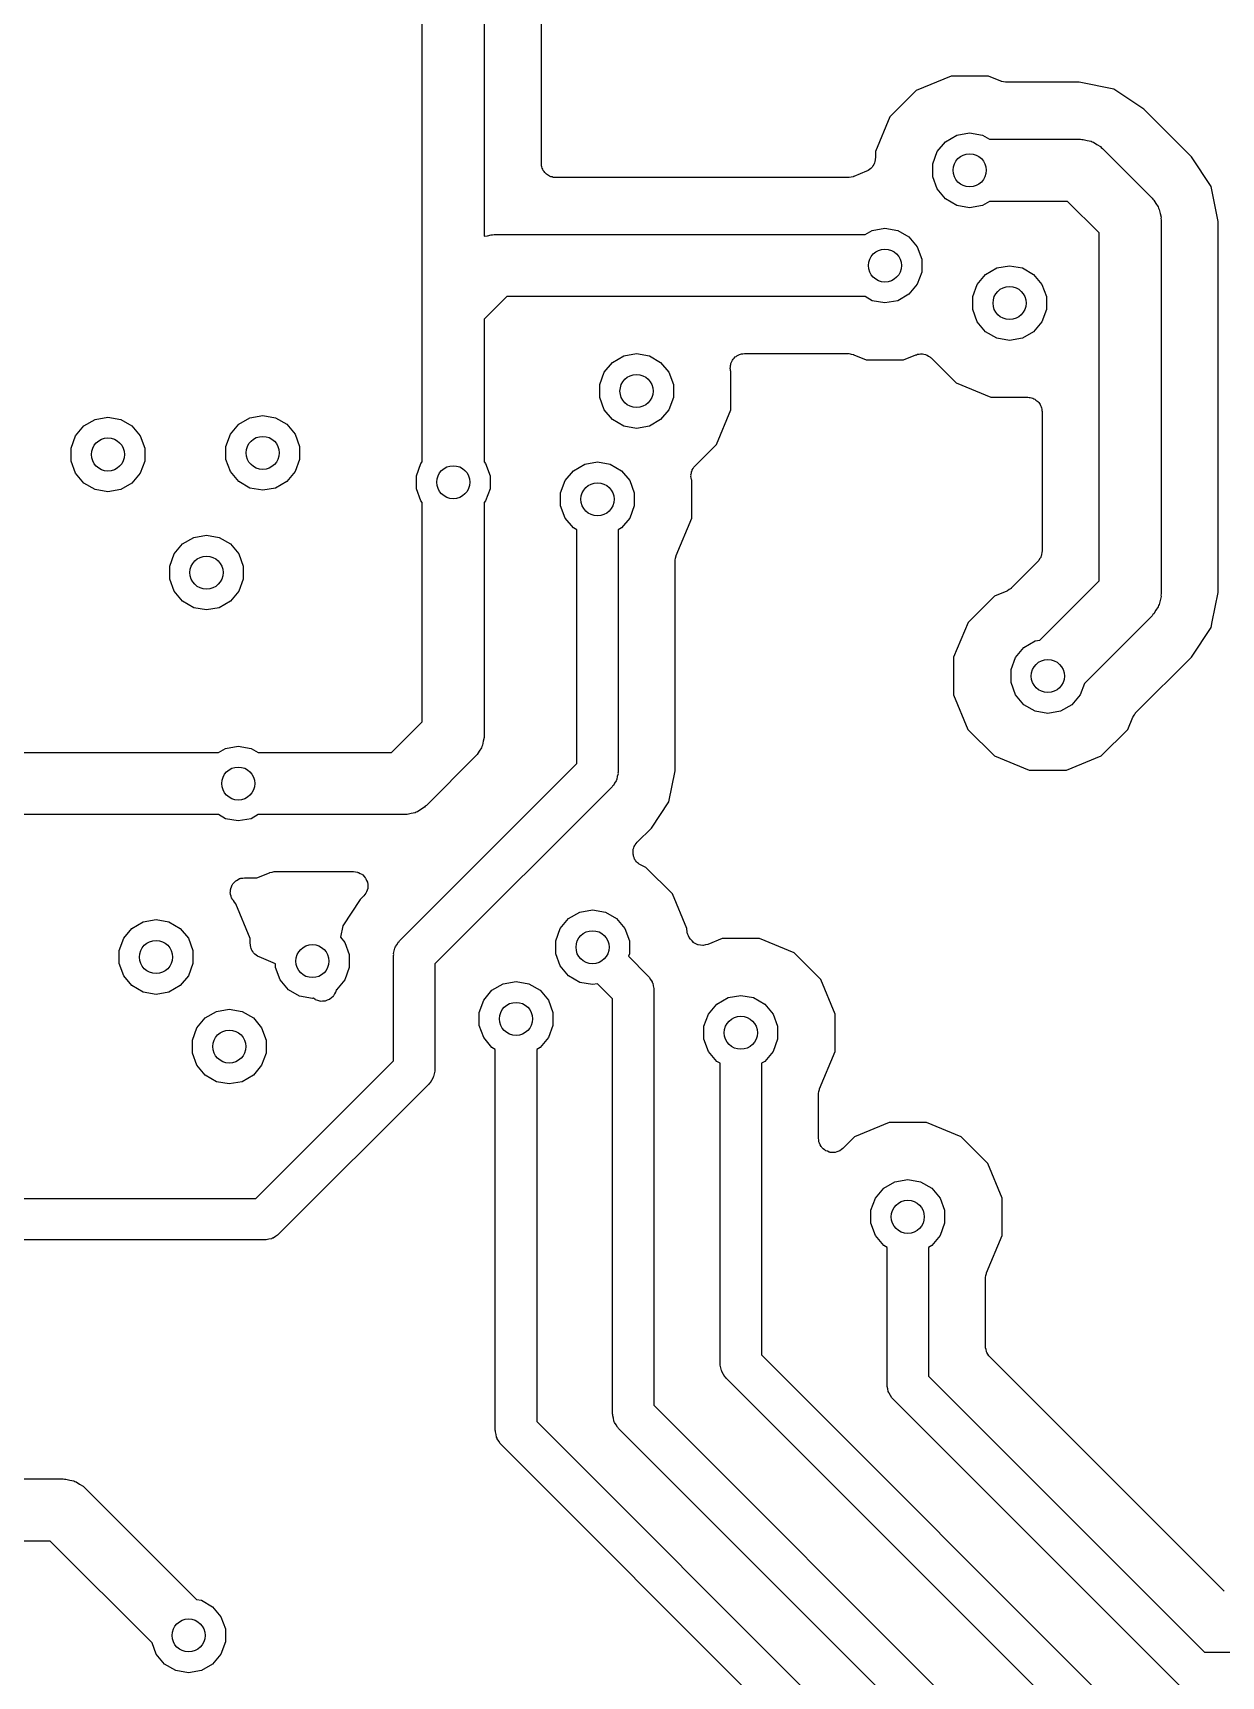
# Model space of a CAD drawing. Extents: x 91.5 to 189.2, y -112.8 to -60.5.
# Drawn here: x 133.14 to 147.73, y -102.08 to -81.9 of the extents above; entities that cross this region are included whole.
import ezdxf

# ---------------------------------------------------------------- set-up
doc = ezdxf.new("R2010")
doc.units = 0
doc.header["$MEASUREMENT"] = 0
doc.layers.add('BLACK', color=7, linetype='CONTINUOUS')

msp = doc.modelspace()

# ---------------------------------------------------------------- linework, layer by layer
at = {"layer": 'Black'}
for p, q in [((138.681, -71.18), (138.681, -83.79)), ((137.919, -83.79), (137.919, -71.3378)), ((139.381, -83.5035), (139.381, -80.4439)), ((144.411, -82.4326), (143.985, -82.6084)), ((144.871, -82.433), (144.411, -82.4326)), ((145.022, -82.4956), (144.871, -82.433)), ((145.026, -82.4964), (145.022, -82.4956)), ((145.029, -82.4984), (145.026, -82.4964)), ((145.055, -82.503), (145.029, -82.4984)), ((145.081, -82.5088), (145.055, -82.503)), ((145.085, -82.5083), (145.081, -82.5088)), ((145.089, -82.509), (145.085, -82.5083)), ((145.983, -82.509), (145.089, -82.509)), ((146.412, -82.5945), (145.983, -82.509)), ((143.985, -82.6084), (143.66, -82.9336)), ((146.777, -82.8378), (146.412, -82.5945)), ((147.362, -83.4234), (146.777, -82.8378)), ((143.66, -82.9336), (143.483, -83.3588)), ((144.483, -83.1587), (144.64, -83.1311)), ((144.64, -83.1311), (144.797, -83.1587)), ((144.243, -83.3605), (144.345, -83.2384)), ((144.345, -83.2384), (144.483, -83.1587)), ((144.797, -83.1587), (144.884, -83.209)), ((144.884, -83.209), (146, -83.209)), ((146, -83.209), (146.017, -83.2119)), ((146.017, -83.2119), (146.033, -83.2104)), ((146.033, -83.2104), (146.081, -83.2233)), ((146.081, -83.2233), (146.13, -83.232)), ((146.13, -83.232), (146.145, -83.2404)), ((146.145, -83.2404), (146.161, -83.2447)), ((146.161, -83.2447), (146.202, -83.2732)), ((146.202, -83.2732), (146.245, -83.2981)), ((146.245, -83.2981), (146.256, -83.311)), ((146.256, -83.311), (146.269, -83.3206)), ((146.269, -83.3206), (146.879, -83.9306)), ((139.384, -83.5186), (139.381, -83.5035)), ((139.384, -83.534), (139.384, -83.5186)), ((139.389, -83.5484), (139.384, -83.534)), ((143.451, -83.5353), (143.442, -83.5518)), ((143.463, -83.5201), (143.451, -83.5353)), ((143.467, -83.5091), (143.463, -83.5201)), ((143.472, -83.4991), (143.467, -83.5091)), ((143.476, -83.4802), (143.472, -83.4991)), ((143.481, -83.462), (143.476, -83.4802)), ((143.483, -83.4391), (143.481, -83.4504)), ((143.481, -83.4504), (143.481, -83.462)), ((143.483, -83.3588), (143.483, -83.4391)), ((144.188, -83.5103), (144.243, -83.3605)), ((144.188, -83.6697), (144.188, -83.5103)), ((147.606, -83.7876), (147.362, -83.4234)), ((139.392, -83.5635), (139.389, -83.5484)), ((139.399, -83.5768), (139.392, -83.5635)), ((139.405, -83.5913), (139.399, -83.5768)), ((139.414, -83.603), (139.405, -83.5913)), ((139.422, -83.6163), (139.414, -83.603)), ((139.434, -83.6262), (139.422, -83.6163)), ((139.444, -83.6379), (139.434, -83.6262)), ((139.457, -83.6456), (139.444, -83.6379)), ((139.469, -83.6555), (139.457, -83.6456)), ((139.483, -83.6607), (139.469, -83.6555)), ((139.496, -83.6684), (139.483, -83.6607)), ((139.512, -83.6711), (139.496, -83.6684)), ((139.526, -83.6763), (139.512, -83.6711)), ((139.541, -83.6763), (139.526, -83.6763)), ((139.556, -83.679), (139.541, -83.6763)), ((143.151, -83.679), (139.556, -83.679)), ((143.155, -83.6783), (143.151, -83.679)), ((143.159, -83.6788), (143.155, -83.6783)), ((143.185, -83.6731), (143.159, -83.6788)), ((143.211, -83.6684), (143.185, -83.6731)), ((143.214, -83.6665), (143.211, -83.6684)), ((143.218, -83.6657), (143.214, -83.6665)), ((143.374, -83.6011), (143.218, -83.6657)), ((143.384, -83.5949), (143.374, -83.6011)), ((143.395, -83.591), (143.384, -83.5949)), ((143.41, -83.5787), (143.395, -83.591)), ((143.426, -83.5684), (143.41, -83.5787)), ((143.433, -83.5592), (143.426, -83.5684)), ((143.442, -83.5518), (143.433, -83.5592)), ((144.243, -83.8195), (144.188, -83.6697)), ((137.919, -85.26), (137.919, -83.79)), ((138.681, -83.79), (138.681, -84.4)), ((144.345, -83.9416), (144.243, -83.8195)), ((146.879, -83.9306), (146.889, -83.9443)), ((147.691, -84.2173), (147.606, -83.7876)), ((144.483, -84.0213), (144.345, -83.9416)), ((144.64, -84.0489), (144.483, -84.0213)), ((144.797, -84.0213), (144.64, -84.0489)), ((144.884, -83.971), (144.797, -84.0213)), ((145.842, -83.971), (144.884, -83.971)), ((146.229, -84.3578), (145.842, -83.971)), ((146.889, -83.9443), (146.902, -83.9551)), ((146.902, -83.9551), (146.927, -83.9982)), ((146.927, -83.9982), (146.955, -84.039)), ((146.955, -84.039), (146.96, -84.0552)), ((146.96, -84.0552), (146.968, -84.0697)), ((146.968, -84.0697), (146.977, -84.1187)), ((146.977, -84.1187), (146.99, -84.1668)), ((143.356, -84.379), (143.443, -84.3287)), ((143.443, -84.3287), (143.6, -84.3011)), ((143.6, -84.3011), (143.757, -84.3287)), ((143.757, -84.3287), (143.895, -84.4084)), ((146.99, -84.1668), (146.988, -84.1835)), ((146.988, -84.1835), (146.991, -84.2)), ((146.991, -84.2), (146.991, -88.79)), ((147.691, -85.4039), (147.691, -84.2173)), ((138.681, -84.4), (138.719, -84.3933)), ((138.719, -84.3933), (138.767, -84.3804)), ((138.767, -84.3804), (138.783, -84.3819)), ((138.783, -84.3819), (138.8, -84.379)), ((138.8, -84.379), (143.356, -84.379)), ((143.895, -84.4084), (143.997, -84.5305)), ((143.997, -84.5305), (144.052, -84.6803)), ((146.229, -88.6322), (146.229, -84.3578)), ((144.052, -84.6803), (144.052, -84.8397)), ((144.052, -84.8397), (143.997, -84.9895)), ((144.733, -84.9905), (144.835, -84.8684)), ((144.835, -84.8684), (144.973, -84.7887)), ((144.973, -84.7887), (145.13, -84.7611)), ((145.13, -84.7611), (145.287, -84.7887)), ((145.287, -84.7887), (145.425, -84.8684)), ((145.425, -84.8684), (145.527, -84.9905)), ((138.958, -85.141), (138.681, -85.4178)), ((143.356, -85.141), (138.958, -85.141)), ((143.443, -85.1913), (143.356, -85.141)), ((143.895, -85.1116), (143.757, -85.1913)), ((143.997, -84.9895), (143.895, -85.1116)), ((144.678, -85.1403), (144.733, -84.9905)), ((144.678, -85.2997), (144.678, -85.1403)), ((145.527, -84.9905), (145.582, -85.1403)), ((145.582, -85.1403), (145.582, -85.2997)), ((137.919, -87.1709), (137.919, -85.26)), ((143.6, -85.2189), (143.443, -85.1913)), ((143.757, -85.1913), (143.6, -85.2189)), ((144.733, -85.4495), (144.678, -85.2997)), ((145.582, -85.2997), (145.527, -85.4495)), ((138.681, -85.4178), (138.681, -87.1709)), ((144.835, -85.5716), (144.733, -85.4495)), ((145.527, -85.4495), (145.425, -85.5716)), ((147.691, -88.7727), (147.691, -85.4039)), ((144.973, -85.6513), (144.835, -85.5716)), ((145.13, -85.6789), (144.973, -85.6513)), ((145.287, -85.6513), (145.13, -85.6789)), ((145.425, -85.5716), (145.287, -85.6513)), ((140.153, -86.0705), (140.255, -85.9484)), ((140.255, -85.9484), (140.393, -85.8687)), ((140.393, -85.8687), (140.55, -85.8411)), ((140.55, -85.8411), (140.707, -85.8687)), ((140.707, -85.8687), (140.845, -85.9484)), ((140.845, -85.9484), (140.947, -86.0705)), ((141.708, -85.9636), (141.716, -85.9467)), ((141.716, -85.9467), (141.723, -85.9287)), ((141.723, -85.9287), (141.73, -85.9198)), ((141.73, -85.9198), (141.736, -85.9095)), ((141.736, -85.9095), (141.75, -85.8967)), ((141.75, -85.8967), (141.762, -85.8821)), ((141.762, -85.8821), (141.772, -85.8762)), ((141.772, -85.8762), (141.781, -85.8684)), ((141.781, -85.8684), (141.798, -85.8611)), ((141.798, -85.8611), (141.815, -85.8516)), ((141.815, -85.8516), (141.826, -85.8496)), ((141.826, -85.8496), (141.837, -85.8451)), ((141.837, -85.8451), (141.856, -85.8443)), ((141.856, -85.8443), (141.875, -85.841)), ((141.875, -85.841), (143.151, -85.841)), ((143.151, -85.841), (143.155, -85.8417)), ((143.155, -85.8417), (143.159, -85.8412)), ((143.159, -85.8412), (143.185, -85.847)), ((143.185, -85.847), (143.211, -85.8516)), ((143.211, -85.8516), (143.214, -85.8536)), ((143.214, -85.8536), (143.218, -85.8544)), ((143.218, -85.8544), (143.369, -85.917)), ((143.369, -85.917), (143.829, -85.9174)), ((143.829, -85.9174), (143.977, -85.8563)), ((143.977, -85.8563), (143.988, -85.8538)), ((143.988, -85.8538), (143.999, -85.849)), ((143.999, -85.849), (144.018, -85.8473)), ((144.018, -85.8473), (144.037, -85.8432)), ((144.037, -85.8432), (144.048, -85.8447)), ((144.048, -85.8447), (144.059, -85.8437)), ((144.059, -85.8437), (144.078, -85.8487)), ((144.078, -85.8487), (144.097, -85.8512)), ((144.097, -85.8512), (144.107, -85.8565)), ((144.107, -85.8565), (144.118, -85.8595)), ((144.118, -85.8595), (144.134, -85.8705)), ((144.134, -85.8705), (144.151, -85.8794)), ((144.151, -85.8794), (144.159, -85.8879)), ((144.159, -85.8879), (144.168, -85.8945)), ((144.168, -85.8945), (144.474, -86.2005)), ((140.098, -86.2203), (140.153, -86.0705)), ((140.947, -86.0705), (141.002, -86.2203)), ((141.7, -86.024), (141.702, -86.0051)), ((141.702, -86.0354), (141.7, -86.024)), ((141.702, -85.986), (141.706, -85.9751)), ((141.702, -86.0051), (141.702, -85.986)), ((141.702, -86.047), (141.702, -86.0354)), ((141.707, -86.0618), (141.702, -86.047)), ((141.706, -85.9751), (141.708, -85.9636)), ((141.707, -86.5312), (141.707, -86.0618)), ((140.098, -86.3797), (140.098, -86.2203)), ((141.002, -86.2203), (141.002, -86.3797)), ((144.474, -86.2005), (144.899, -86.377)), ((140.153, -86.5295), (140.098, -86.3797)), ((140.255, -86.6516), (140.153, -86.5295)), ((140.947, -86.5295), (140.845, -86.6516)), ((141.002, -86.3797), (140.947, -86.5295)), ((141.53, -86.9564), (141.707, -86.5312)), ((144.899, -86.377), (145.354, -86.3774)), ((145.354, -86.3774), (145.369, -86.3801)), ((145.369, -86.3801), (145.384, -86.3801)), ((145.384, -86.3801), (145.398, -86.3853)), ((145.398, -86.3853), (145.414, -86.388)), ((145.414, -86.388), (145.427, -86.3957)), ((145.427, -86.3957), (145.441, -86.4009)), ((145.441, -86.4009), (145.453, -86.4108)), ((145.453, -86.4108), (145.466, -86.4186)), ((145.466, -86.4186), (145.476, -86.4303)), ((145.476, -86.4303), (145.488, -86.4401)), ((145.488, -86.4401), (145.496, -86.4535)), ((145.496, -86.4535), (145.506, -86.4653)), ((145.506, -86.4653), (145.511, -86.4796)), ((145.511, -86.4796), (145.518, -86.4929)), ((145.518, -86.4929), (145.521, -86.5081)), ((145.521, -86.5081), (145.526, -86.5226)), ((145.526, -86.5226), (145.526, -86.5378)), ((145.526, -86.5378), (145.529, -86.5529)), ((145.529, -86.5529), (145.529, -88.2695)), ((133.663, -86.8505), (133.765, -86.7284)), ((133.765, -86.7284), (133.903, -86.6487)), ((133.903, -86.6487), (134.06, -86.6211)), ((134.06, -86.6211), (134.217, -86.6487)), ((134.217, -86.6487), (134.355, -86.7284)), ((134.355, -86.7284), (134.457, -86.8505)), ((135.563, -86.8305), (135.665, -86.7084)), ((135.665, -86.7084), (135.803, -86.6287)), ((135.803, -86.6287), (135.96, -86.6011)), ((135.96, -86.6011), (136.117, -86.6287)), ((136.117, -86.6287), (136.255, -86.7084)), ((136.255, -86.7084), (136.357, -86.8305)), ((140.393, -86.7313), (140.255, -86.6516)), ((140.55, -86.7589), (140.393, -86.7313)), ((140.707, -86.7313), (140.55, -86.7589)), ((140.845, -86.6516), (140.707, -86.7313)), ((133.608, -87.0003), (133.663, -86.8505)), ((134.457, -86.8505), (134.512, -87.0003)), ((135.508, -86.9803), (135.563, -86.8305)), ((136.357, -86.8305), (136.412, -86.9803)), ((141.269, -87.2175), (141.53, -86.9564)), ((133.608, -87.1597), (133.608, -87.0003)), ((133.663, -87.3095), (133.608, -87.1597)), ((134.512, -87.1597), (134.457, -87.3095)), ((134.512, -87.0003), (134.512, -87.1597)), ((135.508, -87.1397), (135.508, -86.9803)), ((135.563, -87.2895), (135.508, -87.1397)), ((136.412, -87.1397), (136.357, -87.2895)), ((136.412, -86.9803), (136.412, -87.1397)), ((133.765, -87.4316), (133.663, -87.3095)), ((134.457, -87.3095), (134.355, -87.4316)), ((135.665, -87.4116), (135.563, -87.2895)), ((136.357, -87.2895), (136.255, -87.4116)), ((137.848, -87.3403), (137.903, -87.1905)), ((137.848, -87.4997), (137.848, -87.3403)), ((137.903, -87.1905), (137.919, -87.1709)), ((138.681, -87.1709), (138.697, -87.1905)), ((138.697, -87.1905), (138.752, -87.3403)), ((138.752, -87.3403), (138.752, -87.4997)), ((139.673, -87.4005), (139.775, -87.2784)), ((139.775, -87.2784), (139.913, -87.1987)), ((139.913, -87.1987), (140.07, -87.1711)), ((140.07, -87.1711), (140.227, -87.1987)), ((140.227, -87.1987), (140.365, -87.2784)), ((140.365, -87.2784), (140.467, -87.4005)), ((141.218, -87.3262), (141.223, -87.3078)), ((141.219, -87.3377), (141.218, -87.3262)), ((141.218, -87.3492), (141.219, -87.3377)), ((141.222, -87.3679), (141.218, -87.3492)), ((141.223, -87.387), (141.222, -87.3679)), ((141.223, -87.3078), (141.226, -87.2888)), ((141.226, -87.2888), (141.231, -87.2785)), ((141.231, -87.2785), (141.234, -87.2674)), ((141.234, -87.2674), (141.245, -87.2517)), ((141.245, -87.2517), (141.254, -87.2347)), ((141.254, -87.2347), (141.262, -87.2269)), ((141.262, -87.2269), (141.269, -87.2175)), ((133.903, -87.5113), (133.765, -87.4316)), ((134.06, -87.5389), (133.903, -87.5113)), ((134.217, -87.5113), (134.06, -87.5389)), ((134.355, -87.4316), (134.217, -87.5113)), ((135.803, -87.4913), (135.665, -87.4116)), ((135.96, -87.5189), (135.803, -87.4913)), ((136.117, -87.4913), (135.96, -87.5189)), ((136.255, -87.4116), (136.117, -87.4913)), ((137.903, -87.6495), (137.848, -87.4997)), ((138.752, -87.4997), (138.697, -87.6495)), ((139.618, -87.5503), (139.673, -87.4005)), ((139.618, -87.7097), (139.618, -87.5503)), ((140.467, -87.4005), (140.522, -87.5503)), ((140.522, -87.5503), (140.522, -87.7097)), ((141.227, -87.3958), (141.223, -87.387)), ((141.227, -87.8612), (141.227, -87.3958)), ((137.919, -87.6691), (137.903, -87.6495)), ((137.919, -90.3622), (137.919, -87.6691)), ((138.697, -87.6495), (138.681, -87.6691)), ((138.681, -87.6691), (138.681, -90.52)), ((139.673, -87.8595), (139.618, -87.7097)), ((140.522, -87.7097), (140.467, -87.8595)), ((139.775, -87.9816), (139.673, -87.8595)), ((140.467, -87.8595), (140.365, -87.9816)), ((141.037, -88.3178), (141.227, -87.8612)), ((134.975, -88.1784), (135.113, -88.0987)), ((135.113, -88.0987), (135.27, -88.0711)), ((135.27, -88.0711), (135.427, -88.0987)), ((135.427, -88.0987), (135.565, -88.1784)), ((139.816, -88.0052), (139.775, -87.9816)), ((139.816, -90.8748), (139.816, -88.0052)), ((140.365, -87.9816), (140.324, -88.0052)), ((140.324, -88.0052), (140.324, -90.98)), ((134.818, -88.4503), (134.873, -88.3005)), ((134.873, -88.3005), (134.975, -88.1784)), ((135.565, -88.1784), (135.667, -88.3005)), ((135.667, -88.3005), (135.722, -88.4503)), ((141.024, -88.3772), (141.03, -88.3513)), ((141.025, -88.3812), (141.024, -88.3772)), ((141.03, -88.3513), (141.035, -88.325)), ((141.035, -88.325), (141.037, -88.3216)), ((141.037, -88.3216), (141.037, -88.3178)), ((145.499, -88.3625), (145.488, -88.3824)), ((145.513, -88.3437), (145.499, -88.3625)), ((145.515, -88.3363), (145.513, -88.3437)), ((145.518, -88.3296), (145.515, -88.3363)), ((145.522, -88.307), (145.518, -88.3296)), ((145.528, -88.2848), (145.522, -88.307)), ((145.529, -88.2695), (145.528, -88.2771)), ((145.528, -88.2771), (145.528, -88.2848)), ((134.818, -88.6097), (134.818, -88.4503)), ((135.722, -88.4503), (135.722, -88.6097)), ((141.024, -88.3851), (141.025, -88.3812)), ((141.024, -90.9627), (141.024, -88.3851)), ((145.478, -88.3936), (145.153, -88.718)), ((145.482, -88.3873), (145.478, -88.3936)), ((145.488, -88.3824), (145.482, -88.3873)), ((134.873, -88.7595), (134.818, -88.6097)), ((134.975, -88.8816), (134.873, -88.7595)), ((135.667, -88.7595), (135.565, -88.8816)), ((135.722, -88.6097), (135.667, -88.7595)), ((145.096, -88.7561), (144.945, -88.8184)), ((145.1, -88.754), (145.096, -88.7561)), ((145.103, -88.7529), (145.1, -88.754)), ((145.125, -88.7377), (145.103, -88.7529)), ((145.148, -88.7234), (145.125, -88.7377)), ((145.15, -88.7202), (145.148, -88.7234)), ((145.153, -88.718), (145.15, -88.7202)), ((145.503, -89.3582), (146.229, -88.6322)), ((147.619, -89.1328), (147.691, -88.7727)), ((135.113, -88.9613), (134.975, -88.8816)), ((135.27, -88.9889), (135.113, -88.9613)), ((135.427, -88.9613), (135.27, -88.9889)), ((135.565, -88.8816), (135.427, -88.9613)), ((144.945, -88.8184), (144.62, -89.1436)), ((146.955, -88.951), (146.927, -88.9918)), ((146.96, -88.9348), (146.955, -88.951)), ((146.968, -88.9203), (146.96, -88.9348)), ((146.977, -88.8713), (146.968, -88.9203)), ((146.99, -88.8232), (146.977, -88.8713)), ((146.991, -88.79), (146.988, -88.8065)), ((146.988, -88.8065), (146.99, -88.8232)), ((144.62, -89.1436), (144.443, -89.5688)), ((146.879, -89.0594), (146.048, -89.8909)), ((146.889, -89.0457), (146.879, -89.0594)), ((146.902, -89.0349), (146.889, -89.0457)), ((146.927, -88.9918), (146.902, -89.0349)), ((147.606, -89.2024), (147.619, -89.1328)), ((147.619, -89.1328), (147.619, -89.1328)), ((145.305, -89.4484), (145.443, -89.3687)), ((145.443, -89.3687), (145.503, -89.3582)), ((147.362, -89.5666), (147.606, -89.2024)), ((144.443, -89.5688), (144.443, -90.0292)), ((145.148, -89.7203), (145.203, -89.5705)), ((145.203, -89.5705), (145.305, -89.4484)), ((146.682, -90.247), (147.362, -89.5666)), ((145.148, -89.8797), (145.148, -89.7203)), ((145.203, -90.0295), (145.148, -89.8797)), ((146.048, -89.8909), (145.997, -90.0295)), ((144.443, -90.0292), (144.618, -90.4546)), ((145.305, -90.1516), (145.203, -90.0295)), ((145.443, -90.2313), (145.305, -90.1516)), ((145.895, -90.1516), (145.757, -90.2313)), ((145.997, -90.0295), (145.895, -90.1516)), ((137.542, -90.739), (137.919, -90.3622)), ((145.6, -90.2589), (145.443, -90.2313)), ((145.757, -90.2313), (145.6, -90.2589)), ((146.58, -90.4564), (146.644, -90.3038)), ((146.644, -90.3038), (146.646, -90.3006)), ((146.646, -90.3006), (146.647, -90.2969)), ((146.647, -90.2969), (146.662, -90.275)), ((146.662, -90.275), (146.677, -90.2524)), ((146.677, -90.2524), (146.68, -90.2501)), ((146.68, -90.2501), (146.682, -90.247)), ((138.68, -90.5532), (138.667, -90.6013)), ((138.681, -90.52), (138.678, -90.5365)), ((138.678, -90.5365), (138.68, -90.5532)), ((144.618, -90.4546), (144.944, -90.7805)), ((146.255, -90.7816), (146.58, -90.4564)), ((130.278, -90.739), (135.416, -90.739)), ((135.416, -90.739), (135.503, -90.6887)), ((135.503, -90.6887), (135.66, -90.6611)), ((135.66, -90.6611), (135.817, -90.6887)), ((135.817, -90.6887), (135.904, -90.739)), ((135.904, -90.739), (137.542, -90.739)), ((138.569, -90.7894), (137.969, -91.3894)), ((138.579, -90.7757), (138.569, -90.7894)), ((138.592, -90.7649), (138.579, -90.7757)), ((138.617, -90.7218), (138.592, -90.7649)), ((138.645, -90.681), (138.617, -90.7218)), ((138.65, -90.6648), (138.645, -90.681)), ((138.658, -90.6503), (138.65, -90.6648)), ((138.667, -90.6013), (138.658, -90.6503)), ((144.944, -90.7805), (145.369, -90.957)), ((145.829, -90.9574), (146.255, -90.7816)), ((137.64, -93.0504), (139.816, -90.8748)), ((140.324, -90.98), (140.322, -90.991)), ((140.322, -90.991), (140.323, -91.0021)), ((140.948, -91.3438), (141.024, -90.9627)), ((145.369, -90.957), (145.829, -90.9574)), ((140.25, -91.1596), (138.074, -93.3352)), ((140.256, -91.1505), (140.25, -91.1596)), ((140.265, -91.1433), (140.256, -91.1505)), ((140.281, -91.1145), (140.265, -91.1433)), ((140.3, -91.0873), (140.281, -91.1145)), ((140.303, -91.0766), (140.3, -91.0873)), ((140.309, -91.0669), (140.303, -91.0766)), ((140.314, -91.0342), (140.309, -91.0669)), ((140.323, -91.0021), (140.314, -91.0342)), ((137.956, -91.399), (137.945, -91.4119)), ((137.969, -91.3894), (137.956, -91.399)), ((140.732, -91.6668), (140.948, -91.3438)), ((135.416, -91.501), (130.278, -91.501)), ((135.503, -91.5513), (135.416, -91.501)), ((135.66, -91.5789), (135.503, -91.5513)), ((135.817, -91.5513), (135.66, -91.5789)), ((135.904, -91.501), (135.817, -91.5513)), ((137.7, -91.501), (135.904, -91.501)), ((137.717, -91.4981), (137.7, -91.501)), ((137.733, -91.4995), (137.717, -91.4981)), ((137.781, -91.4867), (137.733, -91.4995)), ((137.83, -91.478), (137.781, -91.4867)), ((137.845, -91.4696), (137.83, -91.478)), ((137.861, -91.4653), (137.845, -91.4696)), ((137.902, -91.4368), (137.861, -91.4653)), ((137.945, -91.4119), (137.902, -91.4368)), ((140.557, -91.8417), (140.732, -91.6668)), ((140.507, -91.9505), (140.51, -91.9393)), ((140.508, -91.9695), (140.507, -91.9505)), ((140.508, -91.9886), (140.508, -91.9695)), ((140.511, -91.9997), (140.508, -91.9886)), ((140.51, -91.9277), (140.518, -91.9101)), ((140.51, -91.9393), (140.51, -91.9277)), ((140.512, -92.0112), (140.511, -91.9997)), ((140.518, -91.9101), (140.522, -91.8917)), ((140.522, -91.8917), (140.529, -91.8821)), ((140.529, -91.8821), (140.534, -91.8714)), ((140.534, -91.8714), (140.546, -91.8573)), ((140.546, -91.8573), (140.557, -91.8417)), ((136.046, -92.2135), (136.049, -92.2116)), ((136.049, -92.2116), (136.075, -92.2069)), ((136.075, -92.2069), (136.101, -92.2012)), ((136.101, -92.2012), (136.105, -92.2017)), ((136.105, -92.2017), (136.109, -92.201)), ((136.109, -92.201), (137.076, -92.201)), ((137.076, -92.201), (137.099, -92.205)), ((137.099, -92.205), (137.122, -92.207)), ((137.122, -92.207), (137.129, -92.2102)), ((137.129, -92.2102), (137.136, -92.2116)), ((137.136, -92.2116), (137.156, -92.2231)), ((140.52, -92.0285), (140.512, -92.0112)), ((140.526, -92.0467), (140.52, -92.0285)), ((140.533, -92.056), (140.526, -92.0467)), ((140.538, -92.0665), (140.533, -92.056)), ((140.551, -92.08), (140.538, -92.0665)), ((140.563, -92.0951), (140.551, -92.08)), ((140.573, -92.1014), (140.563, -92.0951)), ((140.581, -92.1096), (140.573, -92.1014)), ((140.598, -92.1176), (140.581, -92.1096)), ((140.614, -92.1279), (140.598, -92.1176)), ((140.666, -92.1495), (140.614, -92.1279)), ((140.992, -92.4754), (140.666, -92.1495)), ((135.567, -92.4149), (135.568, -92.4072)), ((135.568, -92.4072), (135.577, -92.3864)), ((135.577, -92.3864), (135.585, -92.3649)), ((135.585, -92.3649), (135.59, -92.359)), ((135.59, -92.359), (135.594, -92.352)), ((135.594, -92.352), (135.61, -92.3358)), ((135.61, -92.3358), (135.625, -92.3182)), ((135.625, -92.3182), (135.631, -92.3144)), ((135.631, -92.3144), (135.637, -92.3089)), ((135.637, -92.3089), (135.657, -92.2992)), ((135.657, -92.2992), (135.677, -92.2878)), ((135.677, -92.2878), (135.685, -92.2865)), ((135.685, -92.2865), (135.692, -92.2832)), ((135.692, -92.2832), (135.715, -92.2812)), ((135.715, -92.2812), (135.737, -92.2773)), ((135.737, -92.2773), (135.889, -92.2774)), ((135.889, -92.2774), (136.042, -92.2143)), ((136.042, -92.2143), (136.046, -92.2135)), ((137.156, -92.2231), (137.177, -92.2327)), ((137.177, -92.2327), (137.182, -92.2382)), ((137.182, -92.2382), (137.189, -92.2421)), ((137.189, -92.2421), (137.204, -92.2596)), ((137.204, -92.2596), (137.22, -92.2758)), ((137.22, -92.2758), (137.223, -92.2828)), ((137.223, -92.2828), (137.228, -92.2887)), ((137.228, -92.2887), (137.236, -92.3103)), ((137.236, -92.3103), (137.246, -92.3311)), ((137.249, -92.407), (137.241, -92.4285)), ((137.246, -92.3311), (137.246, -92.3388)), ((137.246, -92.3388), (137.249, -92.346)), ((137.249, -92.346), (137.249, -92.369)), ((137.249, -92.369), (137.251, -92.3918)), ((137.251, -92.3918), (137.249, -92.3993)), ((137.249, -92.3993), (137.249, -92.407)), ((135.562, -92.4679), (135.564, -92.4451)), ((135.564, -92.4754), (135.562, -92.4679)), ((135.564, -92.4221), (135.567, -92.4149)), ((135.564, -92.4451), (135.564, -92.4221)), ((135.564, -92.4831), (135.564, -92.4754)), ((135.572, -92.5046), (135.564, -92.4831)), ((135.578, -92.5268), (135.572, -92.5046)), ((135.583, -92.5331), (135.578, -92.5268)), ((135.585, -92.5404), (135.583, -92.5331)), ((135.6, -92.558), (135.585, -92.5404)), ((135.613, -92.5768), (135.6, -92.558)), ((135.632, -92.5954), (135.613, -92.5768)), ((135.807, -93.0208), (135.632, -92.5954)), ((137.158, -92.5432), (136.942, -92.8662)), ((137.2, -92.5006), (137.158, -92.5432)), ((137.213, -92.4818), (137.2, -92.5006)), ((137.228, -92.4642), (137.213, -92.4818)), ((137.231, -92.457), (137.228, -92.4642)), ((137.235, -92.4507), (137.231, -92.457)), ((137.241, -92.4285), (137.235, -92.4507)), ((141.167, -92.9008), (140.992, -92.4754)), ((134.493, -92.8187), (134.65, -92.7911)), ((134.65, -92.7911), (134.807, -92.8187)), ((139.613, -92.9005), (139.715, -92.7784)), ((139.715, -92.7784), (139.853, -92.6987)), ((139.853, -92.6987), (140.01, -92.6711)), ((140.01, -92.6711), (140.167, -92.6987)), ((140.167, -92.6987), (140.305, -92.7784)), ((140.305, -92.7784), (140.407, -92.9005)), ((134.253, -93.0205), (134.355, -92.8984)), ((134.355, -92.8984), (134.493, -92.8187)), ((134.807, -92.8187), (134.945, -92.8984)), ((134.945, -92.8984), (135.047, -93.0205)), ((136.942, -92.8662), (136.914, -93.0067)), ((136.914, -93.0067), (136.967, -93.0705)), ((139.558, -93.0503), (139.613, -92.9005)), ((140.407, -92.9005), (140.462, -93.0503)), ((141.167, -92.9124), (141.167, -92.9008)), ((141.171, -92.9332), (141.167, -92.9124)), ((141.172, -92.9542), (141.171, -92.9332)), ((141.176, -92.963), (141.172, -92.9542)), ((141.178, -92.9724), (141.176, -92.963)), ((141.188, -92.9907), (141.178, -92.9724)), ((141.197, -93.01), (141.188, -92.9907)), ((141.211, -93.031), (141.197, -93.01)), ((134.198, -93.1703), (134.253, -93.0205)), ((134.198, -93.3297), (134.198, -93.1703)), ((135.047, -93.0205), (135.102, -93.1703)), ((135.102, -93.1703), (135.102, -93.3297)), ((135.807, -93.0866), (135.807, -93.0208)), ((135.809, -93.0979), (135.807, -93.0866)), ((135.809, -93.1095), (135.809, -93.0979)), ((135.815, -93.1277), (135.809, -93.1095)), ((135.818, -93.1466), (135.815, -93.1277)), ((135.824, -93.1566), (135.818, -93.1466)), ((135.827, -93.1676), (135.824, -93.1566)), ((135.839, -93.1828), (135.827, -93.1676)), ((135.848, -93.1994), (135.839, -93.1828)), ((135.857, -93.2068), (135.848, -93.1994)), ((135.864, -93.216), (135.857, -93.2068)), ((135.88, -93.2263), (135.864, -93.216)), ((136.967, -93.0705), (137.022, -93.2203)), ((137.022, -93.2203), (137.022, -93.3797)), ((137.566, -93.23), (137.568, -93.219)), ((137.567, -93.2079), (137.576, -93.1758)), ((137.568, -93.219), (137.567, -93.2079)), ((137.576, -93.1758), (137.581, -93.1431)), ((137.581, -93.1431), (137.587, -93.1334)), ((137.587, -93.1334), (137.59, -93.1227)), ((137.59, -93.1227), (137.609, -93.0955)), ((137.609, -93.0955), (137.625, -93.0667)), ((137.625, -93.0667), (137.634, -93.0595)), ((137.634, -93.0595), (137.64, -93.0504)), ((139.558, -93.2097), (139.558, -93.0503)), ((139.613, -93.3595), (139.558, -93.2097)), ((140.462, -93.2097), (140.45, -93.2413)), ((140.462, -93.0503), (140.462, -93.2097)), ((141.231, -93.0516), (141.211, -93.031)), ((141.25, -93.0726), (141.231, -93.0516)), ((141.252, -93.0736), (141.25, -93.0726)), ((141.253, -93.075), (141.252, -93.0736)), ((141.279, -93.0877), (141.253, -93.075)), ((141.304, -93.1008), (141.279, -93.0877)), ((141.306, -93.1011), (141.304, -93.1008)), ((141.308, -93.102), (141.306, -93.1011)), ((141.336, -93.1051), (141.308, -93.102)), ((141.364, -93.1088), (141.336, -93.1051)), ((141.366, -93.1084), (141.364, -93.1088)), ((141.368, -93.1086), (141.366, -93.1084)), ((141.396, -93.1018), (141.368, -93.1086)), ((141.424, -93.0957), (141.396, -93.1018)), ((141.601, -93.0226), (141.424, -93.0957)), ((142.061, -93.023), (141.601, -93.0226)), ((142.486, -93.1995), (142.061, -93.023)), ((142.812, -93.5254), (142.486, -93.1995)), ((134.253, -93.4795), (134.198, -93.3297)), ((135.102, -93.3297), (135.047, -93.4795)), ((135.895, -93.2386), (135.88, -93.2263)), ((135.906, -93.2426), (135.895, -93.2386)), ((135.916, -93.2488), (135.906, -93.2426)), ((136.118, -93.3329), (135.916, -93.2488)), ((136.118, -93.3797), (136.118, -93.3329)), ((136.173, -93.5295), (136.118, -93.3797)), ((137.022, -93.3797), (136.967, -93.5295)), ((137.566, -94.5248), (137.566, -93.23)), ((138.074, -93.3352), (138.074, -94.63)), ((139.715, -93.4816), (139.613, -93.3595)), ((140.45, -93.2413), (140.69, -93.4804)), ((134.355, -93.6016), (134.253, -93.4795)), ((134.493, -93.6813), (134.355, -93.6016)), ((134.945, -93.6016), (134.807, -93.6813)), ((135.047, -93.4795), (134.945, -93.6016)), ((136.275, -93.6516), (136.173, -93.5295)), ((136.967, -93.5295), (136.865, -93.6516)), ((138.775, -93.6584), (138.913, -93.5787)), ((138.913, -93.5787), (139.07, -93.5511)), ((139.07, -93.5511), (139.227, -93.5787)), ((139.227, -93.5787), (139.365, -93.6584)), ((139.853, -93.5613), (139.715, -93.4816)), ((140.01, -93.5889), (139.853, -93.5613)), ((140.069, -93.5785), (140.01, -93.5889)), ((140.256, -93.7652), (140.069, -93.5785)), ((140.69, -93.4804), (140.696, -93.4895)), ((140.696, -93.4895), (140.705, -93.4967)), ((140.705, -93.4967), (140.721, -93.5255)), ((140.721, -93.5255), (140.74, -93.5527)), ((140.74, -93.5527), (140.743, -93.5634)), ((140.743, -93.5634), (140.749, -93.5731)), ((140.749, -93.5731), (140.754, -93.6058)), ((140.754, -93.6058), (140.763, -93.6379)), ((142.987, -93.9508), (142.812, -93.5254)), ((134.65, -93.7089), (134.493, -93.6813)), ((134.807, -93.6813), (134.65, -93.7089)), ((136.413, -93.7313), (136.275, -93.6516)), ((136.57, -93.7589), (136.413, -93.7313)), ((136.584, -93.7565), (136.57, -93.7589)), ((136.603, -93.7723), (136.584, -93.7565)), ((136.606, -93.7736), (136.603, -93.7723)), ((136.609, -93.776), (136.606, -93.7736)), ((136.635, -93.784), (136.609, -93.776)), ((136.66, -93.7932), (136.635, -93.784)), ((136.664, -93.7932), (136.66, -93.7932)), ((136.667, -93.7943), (136.664, -93.7932)), ((136.694, -93.7932), (136.667, -93.7943)), ((136.721, -93.7932), (136.694, -93.7932)), ((136.725, -93.7919), (136.721, -93.7932)), ((136.728, -93.7917), (136.725, -93.7919)), ((136.753, -93.7815), (136.728, -93.7917)), ((136.778, -93.7723), (136.753, -93.7815)), ((136.781, -93.7699), (136.778, -93.7723)), ((136.785, -93.7685), (136.781, -93.7699)), ((136.804, -93.7504), (136.785, -93.7685)), ((136.825, -93.7332), (136.804, -93.7504)), ((136.827, -93.7299), (136.825, -93.7332)), ((136.83, -93.7273), (136.827, -93.7299)), ((136.842, -93.7036), (136.83, -93.7273)), ((136.855, -93.6804), (136.842, -93.7036)), ((136.856, -93.6766), (136.855, -93.6804)), ((136.858, -93.6733), (136.856, -93.6766)), ((136.86, -93.6543), (136.858, -93.6733)), ((136.865, -93.6516), (136.86, -93.6543)), ((138.618, -93.9303), (138.673, -93.7805)), ((138.673, -93.7805), (138.775, -93.6584)), ((139.365, -93.6584), (139.467, -93.7805)), ((139.467, -93.7805), (139.522, -93.9303)), ((140.256, -98.86), (140.256, -93.7652)), ((140.763, -93.6379), (140.762, -93.649)), ((140.762, -93.649), (140.764, -93.66)), ((140.764, -93.66), (140.764, -98.7548)), ((141.535, -93.8284), (141.673, -93.7487)), ((141.673, -93.7487), (141.83, -93.7211)), ((141.83, -93.7211), (141.987, -93.7487)), ((141.987, -93.7487), (142.125, -93.8284)), ((135.153, -94.1205), (135.255, -93.9984)), ((135.255, -93.9984), (135.393, -93.9187)), ((135.393, -93.9187), (135.55, -93.8911)), ((135.55, -93.8911), (135.707, -93.9187)), ((135.707, -93.9187), (135.845, -93.9984)), ((135.845, -93.9984), (135.947, -94.1205)), ((138.618, -94.0897), (138.618, -93.9303)), ((139.522, -93.9303), (139.522, -94.0897)), ((141.378, -94.1003), (141.433, -93.9505)), ((141.433, -93.9505), (141.535, -93.8284)), ((142.125, -93.8284), (142.227, -93.9505)), ((142.227, -93.9505), (142.282, -94.1003)), ((142.987, -94.2538), (142.987, -93.9508)), ((135.098, -94.2703), (135.153, -94.1205)), ((135.947, -94.1205), (136.002, -94.2703)), ((138.673, -94.2395), (138.618, -94.0897)), ((139.522, -94.0897), (139.467, -94.2395)), ((141.378, -94.2597), (141.378, -94.1003)), ((142.282, -94.1003), (142.282, -94.2597)), ((135.098, -94.4297), (135.098, -94.2703)), ((135.153, -94.5795), (135.098, -94.4297)), ((136.002, -94.4297), (135.947, -94.5795)), ((136.002, -94.2703), (136.002, -94.4297)), ((138.775, -94.3616), (138.673, -94.2395)), ((138.816, -94.3852), (138.775, -94.3616)), ((138.816, -99.06), (138.816, -94.3852)), ((139.365, -94.3616), (139.324, -94.3852)), ((139.324, -94.3852), (139.324, -98.9548)), ((139.467, -94.2395), (139.365, -94.3616)), ((141.433, -94.4095), (141.378, -94.2597)), ((141.535, -94.5316), (141.433, -94.4095)), ((142.227, -94.4095), (142.125, -94.5316)), ((142.282, -94.2597), (142.227, -94.4095)), ((142.797, -94.8678), (142.987, -94.4112)), ((142.987, -94.4112), (142.987, -94.2538)), ((142.987, -94.2538), (142.987, -94.2538)), ((135.255, -94.7016), (135.153, -94.5795)), ((135.947, -94.5795), (135.845, -94.7016)), ((135.875, -96.216), (137.566, -94.5248)), ((138.074, -94.63), (138.072, -94.641)), ((141.576, -94.5552), (141.535, -94.5316)), ((141.576, -98.24), (141.576, -94.5552)), ((142.125, -94.5316), (142.084, -94.5552)), ((142.084, -94.5552), (142.084, -98.1348)), ((135.393, -94.7813), (135.255, -94.7016)), ((135.55, -94.8089), (135.393, -94.7813)), ((135.707, -94.7813), (135.55, -94.8089)), ((135.845, -94.7016), (135.707, -94.7813)), ((138, -94.8096), (136.16, -96.6496)), ((138.006, -94.8005), (138, -94.8096)), ((138.015, -94.7933), (138.006, -94.8005)), ((138.031, -94.7645), (138.015, -94.7933)), ((138.05, -94.7373), (138.031, -94.7645)), ((138.053, -94.7266), (138.05, -94.7373)), ((138.059, -94.7169), (138.053, -94.7266)), ((138.064, -94.6842), (138.059, -94.7169)), ((138.073, -94.6521), (138.064, -94.6842)), ((138.072, -94.641), (138.073, -94.6521)), ((142.784, -94.9272), (142.79, -94.9013)), ((142.785, -94.9312), (142.784, -94.9272)), ((142.784, -94.9351), (142.785, -94.9312)), ((142.784, -95.4758), (142.784, -94.9351)), ((142.79, -94.9013), (142.795, -94.875)), ((142.795, -94.875), (142.797, -94.8716)), ((142.797, -94.8716), (142.797, -94.8678)), ((143.651, -95.2826), (143.225, -95.4584)), ((144.111, -95.283), (143.651, -95.2826)), ((144.536, -95.4595), (144.111, -95.283)), ((142.788, -95.4983), (142.784, -95.4758)), ((142.79, -95.5211), (142.788, -95.4983)), ((142.793, -95.5282), (142.79, -95.5211)), ((142.795, -95.5358), (142.793, -95.5282)), ((142.806, -95.5556), (142.795, -95.5358)), ((142.816, -95.5764), (142.806, -95.5556)), ((142.821, -95.5819), (142.816, -95.5764)), ((142.825, -95.5886), (142.821, -95.5819)), ((142.843, -95.6033), (142.825, -95.5886)), ((142.859, -95.6195), (142.843, -95.6033)), ((142.866, -95.6228), (142.859, -95.6195)), ((142.872, -95.6278), (142.866, -95.6228)), ((142.893, -95.6356), (142.872, -95.6278)), ((142.914, -95.6453), (142.893, -95.6356)), ((143.011, -95.6408), (142.99, -95.6486)), ((143.034, -95.6349), (143.011, -95.6408)), ((143.04, -95.6305), (143.034, -95.6349)), ((143.047, -95.6278), (143.04, -95.6305)), ((143.065, -95.6131), (143.047, -95.6278)), ((143.083, -95.6), (143.065, -95.6131)), ((143.225, -95.4584), (143.083, -95.6)), ((144.862, -95.7854), (144.536, -95.4595)), ((142.922, -95.646), (142.914, -95.6453)), ((142.929, -95.6486), (142.922, -95.646)), ((142.952, -95.6486), (142.929, -95.6486)), ((142.975, -95.6507), (142.952, -95.6486)), ((142.982, -95.6486), (142.975, -95.6507)), ((142.99, -95.6486), (142.982, -95.6486)), ((145.037, -96.2108), (144.862, -95.7854)), ((143.585, -96.0884), (143.723, -96.0087)), ((143.723, -96.0087), (143.88, -95.9811)), ((143.88, -95.9811), (144.037, -96.0087)), ((144.037, -96.0087), (144.175, -96.0884)), ((116.375, -96.216), (135.875, -96.216)), ((143.428, -96.3603), (143.483, -96.2105)), ((143.483, -96.2105), (143.585, -96.0884)), ((144.175, -96.0884), (144.277, -96.2105)), ((144.277, -96.2105), (144.332, -96.3603)), ((145.037, -96.6712), (145.037, -96.2108)), ((143.428, -96.5197), (143.428, -96.3603)), ((144.332, -96.3603), (144.332, -96.5197)), ((136.16, -96.6496), (136.15, -96.656)), ((143.483, -96.6695), (143.428, -96.5197)), ((144.332, -96.5197), (144.277, -96.6695)), ((135.98, -96.724), (116.27, -96.724)), ((135.991, -96.7221), (135.98, -96.724)), ((136.002, -96.723), (135.991, -96.7221)), ((136.034, -96.7144), (136.002, -96.723)), ((136.067, -96.7087), (136.034, -96.7144)), ((136.077, -96.7031), (136.067, -96.7087)), ((136.087, -96.7002), (136.077, -96.7031)), ((136.115, -96.6812), (136.087, -96.7002)), ((136.143, -96.6646), (136.115, -96.6812)), ((136.15, -96.656), (136.143, -96.6646)), ((143.585, -96.7916), (143.483, -96.6695)), ((143.626, -96.8152), (143.585, -96.7916)), ((143.626, -98.5), (143.626, -96.8152)), ((144.175, -96.7916), (144.134, -96.8152)), ((144.134, -96.8152), (144.134, -98.3948)), ((144.277, -96.6695), (144.175, -96.7916)), ((144.847, -97.1278), (145.037, -96.6712)), ((144.834, -97.1872), (144.84, -97.1613)), ((144.835, -97.1912), (144.834, -97.1872)), ((144.834, -97.1951), (144.835, -97.1912)), ((144.834, -98.0321), (144.834, -97.1951)), ((144.84, -97.1613), (144.845, -97.135)), ((144.845, -97.135), (144.847, -97.1316)), ((144.847, -97.1316), (144.847, -97.1278)), ((144.835, -98.0398), (144.834, -98.0321)), ((144.835, -98.0474), (144.835, -98.0398)), ((144.841, -98.0696), (144.835, -98.0474)), ((141.578, -98.251), (141.576, -98.24)), ((141.577, -98.2621), (141.578, -98.251)), ((141.586, -98.2942), (141.577, -98.2621)), ((142.084, -98.1348), (146.735, -102.786)), ((144.845, -98.0922), (144.841, -98.0696)), ((144.848, -98.0989), (144.845, -98.0922)), ((144.85, -98.1063), (144.848, -98.0989)), ((144.864, -98.1251), (144.85, -98.1063)), ((144.875, -98.145), (144.864, -98.1251)), ((144.881, -98.1499), (144.875, -98.145)), ((144.885, -98.1562), (144.881, -98.1499)), ((147.764, -101.035), (144.885, -98.1562)), ((141.591, -98.3269), (141.586, -98.2942)), ((141.597, -98.3366), (141.591, -98.3269)), ((141.6, -98.3473), (141.597, -98.3366)), ((141.619, -98.3745), (141.6, -98.3473)), ((141.635, -98.4033), (141.619, -98.3745)), ((141.644, -98.4105), (141.635, -98.4033)), ((141.65, -98.4196), (141.644, -98.4105)), ((146.45, -103.22), (141.65, -98.4196)), ((144.134, -98.3948), (147.525, -101.786)), ((143.628, -98.511), (143.626, -98.5)), ((143.627, -98.5221), (143.628, -98.511)), ((143.636, -98.5542), (143.627, -98.5221)), ((143.641, -98.5869), (143.636, -98.5542)), ((143.647, -98.5966), (143.641, -98.5869)), ((143.65, -98.6073), (143.647, -98.5966)), ((143.669, -98.6345), (143.65, -98.6073)), ((143.685, -98.6633), (143.669, -98.6345)), ((143.694, -98.6705), (143.685, -98.6633)), ((140.258, -98.871), (140.256, -98.86)), ((140.764, -98.7548), (145.807, -103.798)), ((143.7, -98.6796), (143.694, -98.6705)), ((147.24, -102.22), (143.7, -98.6796)), ((138.818, -99.071), (138.816, -99.06)), ((138.817, -99.0821), (138.818, -99.071)), ((139.324, -98.9548), (145.265, -104.895)), ((140.257, -98.8821), (140.258, -98.871)), ((140.266, -98.9142), (140.257, -98.8821)), ((140.271, -98.9469), (140.266, -98.9142)), ((140.277, -98.9566), (140.271, -98.9469)), ((140.28, -98.9673), (140.277, -98.9566)), ((140.299, -98.9945), (140.28, -98.9673)), ((140.315, -99.0233), (140.299, -98.9945)), ((140.324, -99.0305), (140.315, -99.0233)), ((140.33, -99.0396), (140.324, -99.0305)), ((145.522, -104.231), (140.33, -99.0396)), ((138.826, -99.1142), (138.817, -99.0821)), ((138.831, -99.1469), (138.826, -99.1142)), ((138.837, -99.1566), (138.831, -99.1469)), ((138.84, -99.1673), (138.837, -99.1566)), ((138.859, -99.1945), (138.84, -99.1673)), ((138.875, -99.2233), (138.859, -99.1945)), ((138.884, -99.2305), (138.875, -99.2233)), ((138.89, -99.2396), (138.884, -99.2305)), ((144.905, -105.255), (138.89, -99.2396)), ((129.834, -99.659), (133.51, -99.659)), ((133.51, -99.659), (133.527, -99.6619)), ((133.527, -99.6619), (133.543, -99.6604)), ((133.543, -99.6604), (133.591, -99.6733)), ((133.591, -99.6733), (133.64, -99.682)), ((133.64, -99.682), (133.655, -99.6904)), ((133.655, -99.6904), (133.671, -99.6947)), ((133.671, -99.6947), (133.712, -99.7232)), ((133.712, -99.7232), (133.755, -99.7481)), ((133.755, -99.7481), (133.766, -99.761)), ((133.766, -99.761), (133.779, -99.7706)), ((133.779, -99.7706), (135.147, -101.138)), ((133.352, -100.421), (129.971, -100.421)), ((134.602, -101.671), (133.352, -100.421)), ((135.147, -101.138), (135.207, -101.149)), ((135.207, -101.149), (135.345, -101.228)), ((135.345, -101.228), (135.447, -101.351)), ((135.447, -101.351), (135.502, -101.5)), ((134.653, -101.809), (134.602, -101.671)), ((135.502, -101.66), (135.447, -101.809)), ((135.502, -101.5), (135.502, -101.66)), ((134.755, -101.932), (134.653, -101.809)), ((135.447, -101.809), (135.345, -101.932)), ((147.525, -101.786), (176.62, -101.786)), ((134.893, -102.011), (134.755, -101.932)), ((135.05, -102.039), (134.893, -102.011)), ((135.207, -102.011), (135.05, -102.039)), ((135.345, -101.932), (135.207, -102.011))]:
    msp.add_line(p, q, dxfattribs=at)
for centre in [(144.64, -83.59), (143.6, -84.76), (145.13, -85.22), (140.55, -86.3), (134.06, -87.08), (135.96, -87.06), (138.3, -87.42), (140.07, -87.63), (135.27, -88.53), (145.6, -89.8), (135.66, -91.12), (140.01, -93.13), (134.65, -93.25), (136.57, -93.3), (139.07, -94.01), (141.83, -94.18), (135.55, -94.35), (143.88, -96.44), (135.05, -101.58)]:
    msp.add_circle(centre, 0.2032, dxfattribs=at)

doc.saveas('drawing.dxf')
